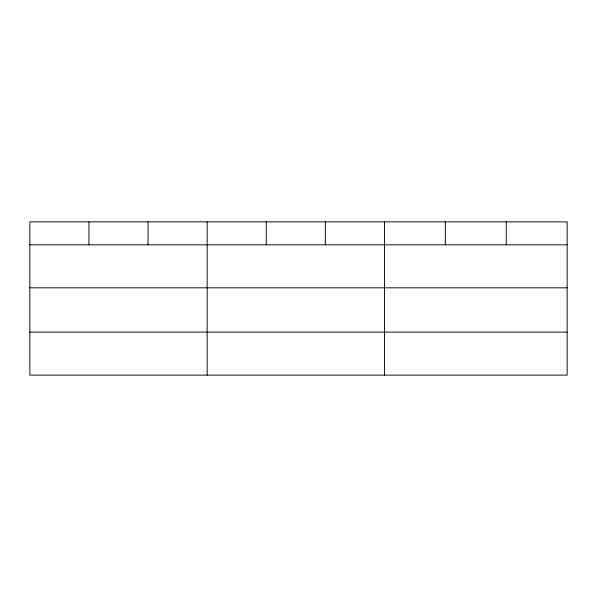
<?xml version="1.0" encoding="UTF-8"?>
<svg xmlns="http://www.w3.org/2000/svg" width="597" height="597" viewBox="0 0 597 597"><rect width="100%" height="100%" fill="white"/><g stroke="black" fill="none" stroke-linecap="round" stroke-linejoin="round"><path stroke-width="0.9" d="M567.15 287.821L567.15 221.875L29.85 221.875L29.85 375.125L567.15 375.125L567.15 287.821L29.85 287.821M29.85 244.822L567.15 244.822M29.85 332.126L567.15 332.126M506.256 221.875L506.256 244.822M445.362 221.875L445.362 244.822M384.468 221.875L384.468 375.125M325.365 221.875L325.365 244.822M266.262 221.875L266.262 244.822M207.159 221.875L207.159 375.125M148.056 221.875L148.056 244.822M88.953 221.875L88.953 244.822"/></g></svg>
